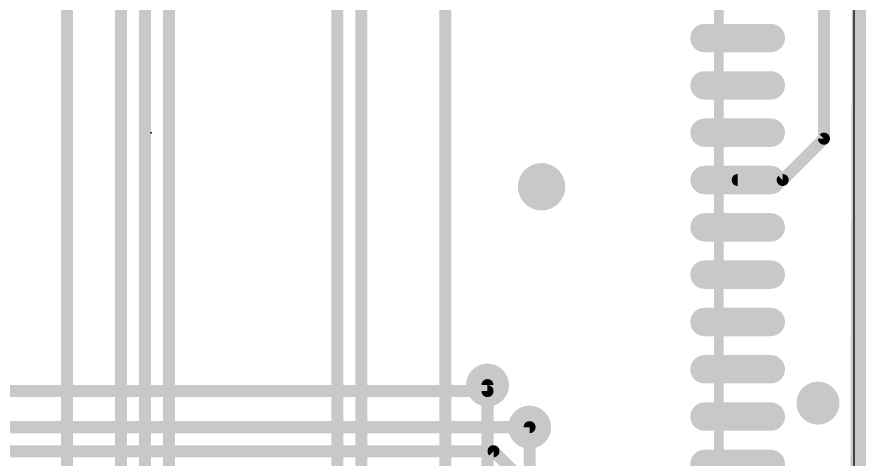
# Model space of a CAD drawing. Extents: x -20 to 40.9, y -0.3 to 63.8.
# Drawn here: x 22.95 to 40.89, y 18.38 to 27.72 of the extents above; entities that cross this region are included whole.
import ezdxf

# ---------------------------------------------------------------- set-up
doc = ezdxf.new("R2010")
doc.units = 0
for name, color, linetype in [('1', 12, 'CONTINUOUS'), ('16', 132, 'CONTINUOUS'), ('18', 110, 'CONTINUOUS'), ('20', 53, 'CONTINUOUS'), ('23', 53, 'CONTINUOUS'), ('51', 253, 'CONTINUOUS')]:
    doc.layers.add(name, color=color, linetype=linetype)

# ---------------------------------------------------------------- blocks, each defined once
blk = doc.blocks.new('PIE')
at = {"const_width": 0.5}
blk.add_lwpolyline([(0, -0.25, 1), (0, 0.25, 1), (0, -0.25)], format="xyb", dxfattribs=at)
blk = doc.blocks.new('RECT320000X96000R100')
at = {"const_width": 0.3}
blk.add_lwpolyline([(0.85, 0), (0.85, 0, 0.4142), (0.7, 0.15), (-0.7, 0.15, 0.4142), (-0.85, 0), (-0.85, 0, 0.4142), (-0.7, -0.15), (0.7, -0.15, 0.4142)], format="xyb", close=True, dxfattribs=at)
blk.add_solid([(-0.7254, -0.0254), (0.7254, -0.0254), (-0.7254, 0.0254), (0.7254, 0.0254)])
blk = doc.blocks.new('ROUNDV')
at = {"const_width": 0.5}
blk.add_lwpolyline([(0, -0.25, 1), (0, 0.25, 1), (0, -0.25)], format="xyb", dxfattribs=at)

msp = doc.modelspace()

# ---------------------------------------------------------------- linework, layer by layer
at = {"layer": '1', "const_width": 0.254}
for points in [[(40.64, 0), (40.767, 44.323)], [(40.005, 34.544), (40.005, 25.146)], [(40.005, 25.146), (39.132, 24.273)], [(39.132, 24.273), (38.181, 24.273)], [(20.447, 19.812), (32.893, 19.812)], [(32.893, 19.812), (32.893, 19.939)], [(20.574, 19.05), (33.782, 19.05)], [(20.955, 18.542), (33.02, 18.542)], [(33.02, 18.542), (33.655, 17.907)]]:
    msp.add_lwpolyline(points, dxfattribs=at)
at = {"layer": '1', "const_width": 0.127}
for points in [[(39.9415, 25.146, 1), (40.0685, 25.146)], [(40.0499, 25.1011, 1), (39.9601, 25.1909)], [(38.181, 24.3365, 1), (38.181, 24.2095)], [(39.0871, 24.3179, 1), (39.1769, 24.2281)], [(39.132, 24.2095, 1), (39.132, 24.3365)], [(32.9565, 19.939, 1), (32.8295, 19.939)], [(32.893, 19.7485, 1), (32.893, 19.8755)], [(32.8295, 19.812, 1), (32.9565, 19.812)], [(33.782, 18.9865, 1), (33.782, 19.1135)], [(33.0649, 18.5869, 1), (32.9751, 18.4971)], [(33.02, 18.4785, 1), (33.02, 18.6055)]]:
    msp.add_lwpolyline(points, format="xyb", dxfattribs=at)
at = {"layer": '16', "const_width": 0.254}
for points in [[(40.767, 0), (40.767, 44.45)], [(24.003, 37.973), (24.003, 9.652)], [(25.146, 37.719), (25.146, 8.89)], [(30.226, 32.639), (30.226, 17.272)], [(29.718, 32.385), (29.718, 16.891)], [(32.004, 32.004), (32.004, 16.002)], [(25.654, 9.271), (25.654, 30.48)], [(26.162, 10.16), (26.162, 29.591)], [(32.893, 16.002), (32.893, 19.939)], [(33.782, 19.05), (33.782, 16.002)]]:
    msp.add_lwpolyline(points, dxfattribs=at)
at = {"layer": '16', "const_width": 0.127}
for points in [[(32.9565, 19.939, 1), (32.8295, 19.939)], [(33.8455, 19.05, 1), (33.7185, 19.05)]]:
    msp.add_lwpolyline(points, format="xyb", dxfattribs=at)
at = {"layer": '20'}
msp.add_line((40.64, 0), (40.64, 41.91), dxfattribs=at)
at = {"layer": '23'}
msp.add_point((25.781, 25.273), dxfattribs=at)
at = {"layer": '51', "const_width": 0.2032}
msp.add_lwpolyline([(37.781, 13.273), (37.781, 37.273)], dxfattribs=at)

# ---------------------------------------------------------------- block references
at = {"layer": '1', "rotation": 180}
for p in [(38.181, 27.273), (38.181, 26.273), (38.181, 25.273), (38.181, 24.273), (38.181, 23.273), (38.181, 22.273), (38.181, 21.273), (38.181, 20.273), (38.181, 19.273), (38.181, 18.273)]:
    msp.add_blockref('RECT320000X96000R100', p, dxfattribs=at)
at = {"layer": '16'}
msp.add_blockref('PIE', (34.036, 24.13), dxfattribs=at)
at = {"layer": '18', "xscale": 0.9064, "yscale": 0.9064}
for p in [(32.893, 19.939), (32.893, 19.939), (39.878, 19.558), (39.878, 19.558), (33.782, 19.05), (33.782, 19.05)]:
    msp.add_blockref('ROUNDV', p, dxfattribs=at)

doc.saveas('drawing.dxf')
